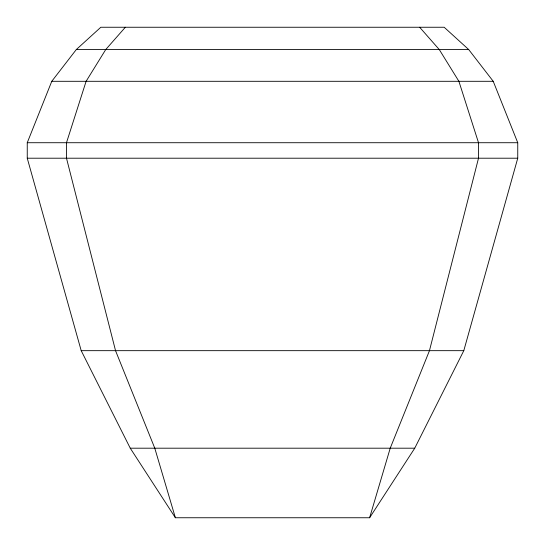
<?xml version="1.0" encoding="UTF-8"?>
<svg xmlns="http://www.w3.org/2000/svg" width="545" height="545" viewBox="0 0 545 545"><rect width="100%" height="100%" fill="white"/><g stroke="black" fill="none" stroke-linecap="round" stroke-linejoin="round"><path stroke-width="0.82" d="M463.795 350.667L517.75 158.207L517.75 142.722L493.225 81.3L468.7 49.561L444.175 27.25L100.825 27.25L76.3 49.561L51.775 81.3L27.25 142.722L27.25 158.207L81.205 350.667L130.255 448.194L175.381 517.75L369.619 517.75L414.745 448.194L463.795 350.667L81.205 350.667M369.619 517.75L390.22 448.194L429.46 350.667L478.51 158.207L478.51 142.722L458.89 81.3L439.27 49.561L419.65 27.25M125.35 27.25L105.73 49.561L86.11 81.3L66.49 142.722L66.49 158.207L115.54 350.667L154.78 448.194L175.381 517.75M76.3 49.561L468.7 49.561M51.775 81.3L493.225 81.3M27.25 142.722L517.75 142.722M27.25 158.207L517.75 158.207M130.255 448.194L414.745 448.194"/></g></svg>
